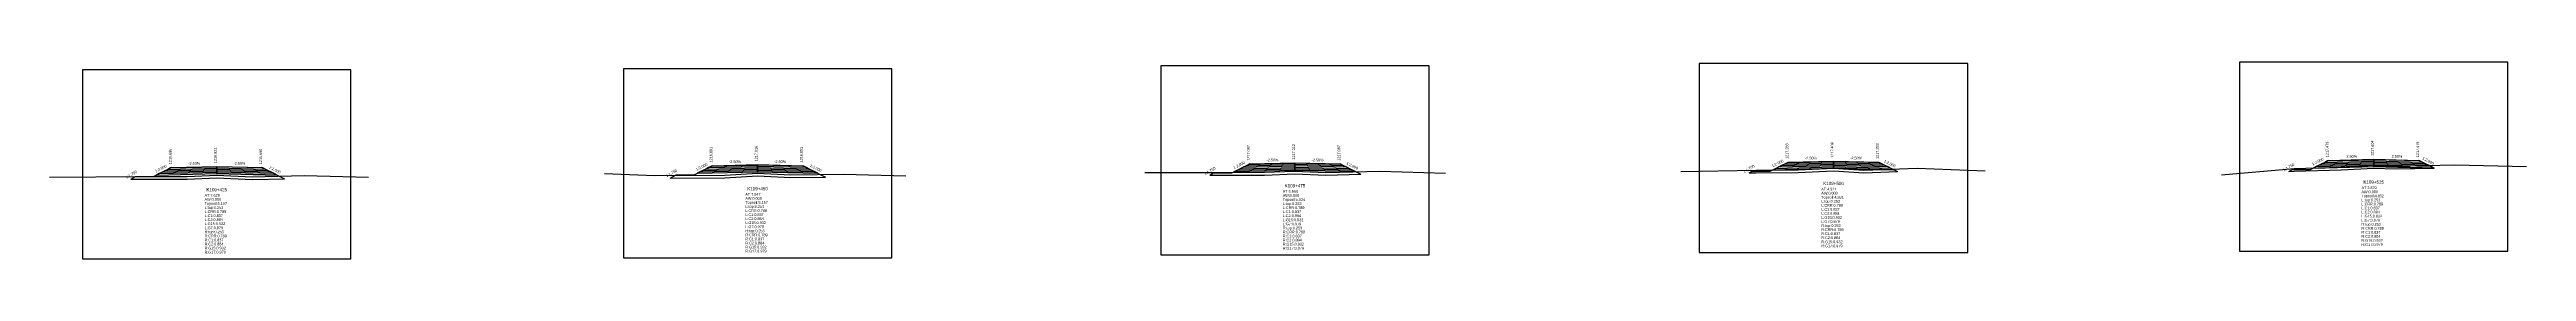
# Model space of a CAD drawing. Extents: x -7 to 78429, y 1189 to 1262.
# Drawn here: x 56371.2 to 56645.3, y 1206.5 to 1228.4 of the extents above; entities that cross this region are included whole.
import ezdxf
from ezdxf.enums import TextEntityAlignment as Align

# ---------------------------------------------------------------- set-up
doc = ezdxf.new("R2010")
doc.units = 0

msp = doc.modelspace()

# ---------------------------------------------------------------- linework, layer by layer
at = {"layer": 'A4_BORDER', "color": 7}
for points in [[(56494.213, 1206.987), (56523.913, 1206.987), (56523.913, 1227.987), (56494.213, 1227.987), (56494.213, 1206.987)], [(56553.803, 1207.246), (56583.503, 1207.246), (56583.503, 1228.246), (56553.803, 1228.246), (56553.803, 1207.246)], [(56613.584, 1207.396), (56643.284, 1207.396), (56643.284, 1228.396), (56613.584, 1228.396), (56613.584, 1207.396)], [(56374.895, 1206.549), (56404.595, 1206.549), (56404.595, 1227.549), (56374.895, 1227.549), (56374.895, 1206.549)], [(56434.739, 1206.662), (56464.439, 1206.662), (56464.439, 1227.662), (56434.739, 1227.662), (56434.739, 1206.662)]]:
    msp.add_lwpolyline(points, dxfattribs=at)
at = {"layer": 'CLEAR_GROUND', "color": 8}
for points in [[(56380.225, 1215.399), (56381.463, 1215.411), (56386.472, 1215.41), (56389.74, 1215.539), (56393.653, 1215.369), (56397.24, 1215.448)], [(56439.925, 1215.512), (56445.972, 1215.562), (56449.594, 1215.757), (56453.273, 1215.587), (56457.107, 1215.632)], [(56499.625, 1215.837), (56500.655, 1215.834), (56505.689, 1215.86), (56509.051, 1215.998), (56512.491, 1215.833), (56516.363, 1215.937)], [(56559.325, 1216.096), (56560.061, 1216.111), (56564.751, 1216.138), (56568.642, 1216.327), (56572.005, 1216.117), (56575.749, 1216.235)], [(56619.025, 1216.246), (56619.64, 1216.301), (56624.847, 1216.447), (56628.43, 1216.639), (56630.853, 1216.555), (56635.121, 1216.635)]]:
    msp.add_lwpolyline(points, dxfattribs=at)
at = {"layer": 'DESIGN_ROAD_TRIMMED', "color": 1}
for points in [[(56439.925, 1215.512), (56440.589, 1215.891), (56442.589, 1215.891), (56444.589, 1216.891), (56444.589, 1216.891), (56444.484, 1216.838), (56444.484, 1216.838), (56444.168, 1216.68), (56444.168, 1216.68), (56443.852, 1216.523), (56443.852, 1216.523), (56443.536, 1216.365), (56443.536, 1216.365), (56443.22, 1216.207), (56443.22, 1216.207), (56442.905, 1216.049), (56449.589, 1216.216), (56449.589, 1216.366), (56449.589, 1216.366), (56449.589, 1216.516), (56449.589, 1216.516), (56449.589, 1216.666), (56449.589, 1216.666), (56449.589, 1216.816), (56449.589, 1216.816), (56449.589, 1216.966), (56449.589, 1216.966), (56449.589, 1217.016), (56449.589, 1217.016), (56449.589, 1217.016), (56449.589, 1217.016), (56449.589, 1217.016), (56449.589, 1216.966), (56449.589, 1216.966), (56449.589, 1216.816), (56449.589, 1216.816), (56449.589, 1216.666), (56449.589, 1216.666), (56449.589, 1216.516), (56449.589, 1216.516), (56449.589, 1216.366), (56449.589, 1216.366), (56449.589, 1216.216), (56456.273, 1216.049), (56455.957, 1216.207), (56455.957, 1216.207), (56455.642, 1216.365), (56455.642, 1216.365), (56455.326, 1216.523), (56455.326, 1216.523), (56455.01, 1216.68), (56455.01, 1216.68), (56454.694, 1216.838), (56454.694, 1216.838), (56454.589, 1216.891), (56454.589, 1216.891), (56457.107, 1215.632)], [(56499.625, 1215.837), (56500.063, 1216.087), (56502.063, 1216.087), (56504.063, 1217.087), (56504.063, 1217.087), (56503.957, 1217.034), (56503.957, 1217.034), (56503.642, 1216.876), (56503.642, 1216.876), (56503.326, 1216.719), (56503.326, 1216.719), (56503.01, 1216.561), (56503.01, 1216.561), (56502.694, 1216.403), (56502.694, 1216.403), (56502.378, 1216.245), (56509.063, 1216.412), (56509.063, 1216.562), (56509.063, 1216.562), (56509.063, 1216.712), (56509.063, 1216.712), (56509.063, 1216.862), (56509.063, 1216.862), (56509.063, 1217.012), (56509.063, 1217.012), (56509.063, 1217.162), (56509.063, 1217.162), (56509.063, 1217.212), (56509.063, 1217.212), (56509.063, 1217.212), (56509.063, 1217.212), (56509.063, 1217.212), (56509.063, 1217.162), (56509.063, 1217.162), (56509.063, 1217.012), (56509.063, 1217.012), (56509.063, 1216.862), (56509.063, 1216.862), (56509.063, 1216.712), (56509.063, 1216.712), (56509.063, 1216.562), (56509.063, 1216.562), (56509.063, 1216.412), (56515.747, 1216.245), (56515.431, 1216.403), (56515.431, 1216.403), (56515.115, 1216.561), (56515.115, 1216.561), (56514.8, 1216.719), (56514.8, 1216.719), (56514.484, 1216.876), (56514.484, 1216.876), (56514.168, 1217.034), (56514.168, 1217.034), (56514.063, 1217.087), (56514.063, 1217.087), (56516.363, 1215.937)], [(56559.325, 1216.096), (56559.653, 1216.283), (56561.653, 1216.283), (56563.653, 1217.283), (56563.653, 1217.283), (56563.548, 1217.23), (56563.548, 1217.23), (56563.232, 1217.072), (56563.232, 1217.072), (56562.916, 1216.915), (56562.916, 1216.915), (56562.601, 1216.757), (56562.601, 1216.757), (56562.285, 1216.599), (56562.285, 1216.599), (56561.969, 1216.441), (56568.653, 1216.608), (56568.653, 1216.758), (56568.653, 1216.758), (56568.653, 1216.908), (56568.653, 1216.908), (56568.653, 1217.058), (56568.653, 1217.058), (56568.653, 1217.208), (56568.653, 1217.208), (56568.653, 1217.358), (56568.653, 1217.358), (56568.653, 1217.408), (56568.653, 1217.408), (56568.653, 1217.408), (56568.653, 1217.408), (56568.653, 1217.408), (56568.653, 1217.358), (56568.653, 1217.358), (56568.653, 1217.208), (56568.653, 1217.208), (56568.653, 1217.058), (56568.653, 1217.058), (56568.653, 1216.908), (56568.653, 1216.908), (56568.653, 1216.758), (56568.653, 1216.758), (56568.653, 1216.608), (56575.337, 1216.441), (56575.022, 1216.599), (56575.022, 1216.599), (56574.706, 1216.757), (56574.706, 1216.757), (56574.39, 1216.915), (56574.39, 1216.915), (56574.074, 1217.072), (56574.074, 1217.072), (56573.758, 1217.23), (56573.758, 1217.23), (56573.653, 1217.283), (56573.653, 1217.283), (56575.749, 1216.235)], [(56619.025, 1216.246), (56619.434, 1216.479), (56621.434, 1216.479), (56623.434, 1217.479), (56623.434, 1217.479), (56623.328, 1217.426), (56623.328, 1217.426), (56623.013, 1217.268), (56623.013, 1217.268), (56622.697, 1217.111), (56622.697, 1217.111), (56622.381, 1216.953), (56622.381, 1216.953), (56622.065, 1216.795), (56622.065, 1216.795), (56621.749, 1216.637), (56628.434, 1216.804), (56628.434, 1216.954), (56628.434, 1216.954), (56628.434, 1217.104), (56628.434, 1217.104), (56628.434, 1217.254), (56628.434, 1217.254), (56628.434, 1217.404), (56628.434, 1217.404), (56628.434, 1217.554), (56628.434, 1217.554), (56628.434, 1217.604), (56628.434, 1217.604), (56628.434, 1217.604), (56628.434, 1217.604), (56628.434, 1217.604), (56628.434, 1217.554), (56628.434, 1217.554), (56628.434, 1217.404), (56628.434, 1217.404), (56628.434, 1217.254), (56628.434, 1217.254), (56628.434, 1217.104), (56628.434, 1217.104), (56628.434, 1216.954), (56628.434, 1216.954), (56628.434, 1216.804), (56635.118, 1216.637), (56634.802, 1216.795), (56634.802, 1216.795), (56634.486, 1216.953), (56634.486, 1216.953), (56634.17, 1217.111), (56634.17, 1217.111), (56633.855, 1217.268), (56633.855, 1217.268), (56633.539, 1217.426), (56633.539, 1217.426), (56633.434, 1217.479), (56633.434, 1217.479), (56635.121, 1216.635)], [(56380.225, 1215.399), (56380.745, 1215.696), (56382.745, 1215.696), (56384.745, 1216.696), (56384.745, 1216.696), (56384.639, 1216.643), (56384.639, 1216.643), (56384.324, 1216.485), (56384.324, 1216.485), (56384.008, 1216.328), (56384.008, 1216.328), (56383.692, 1216.17), (56383.692, 1216.17), (56383.376, 1216.012), (56383.376, 1216.012), (56383.06, 1215.854), (56389.745, 1216.021), (56389.745, 1216.171), (56389.745, 1216.171), (56389.745, 1216.321), (56389.745, 1216.321), (56389.745, 1216.471), (56389.745, 1216.471), (56389.745, 1216.621), (56389.745, 1216.621), (56389.745, 1216.771), (56389.745, 1216.771), (56389.745, 1216.821), (56389.745, 1216.821), (56389.745, 1216.821), (56389.745, 1216.821), (56389.745, 1216.821), (56389.745, 1216.771), (56389.745, 1216.771), (56389.745, 1216.621), (56389.745, 1216.621), (56389.745, 1216.471), (56389.745, 1216.471), (56389.745, 1216.321), (56389.745, 1216.321), (56389.745, 1216.171), (56389.745, 1216.171), (56389.745, 1216.021), (56396.429, 1215.854), (56396.113, 1216.012), (56396.113, 1216.012), (56395.797, 1216.17), (56395.797, 1216.17), (56395.482, 1216.328), (56395.482, 1216.328), (56395.166, 1216.485), (56395.166, 1216.485), (56394.85, 1216.643), (56394.85, 1216.643), (56394.745, 1216.696), (56394.745, 1216.696), (56397.24, 1215.448)]]:
    msp.add_lwpolyline(points, dxfattribs=at)
at = {"layer": 'FINISHED_ROAD', "color": 2}
for points in [[(56440.589, 1215.891), (56442.589, 1215.891), (56444.589, 1216.891), (56444.589, 1216.891), (56449.589, 1217.016), (56454.589, 1216.891), (56454.589, 1216.891)], [(56500.063, 1216.087), (56502.063, 1216.087), (56504.063, 1217.087), (56504.063, 1217.087), (56509.063, 1217.212), (56514.063, 1217.087), (56514.063, 1217.087)], [(56559.653, 1216.283), (56561.653, 1216.283), (56563.653, 1217.283), (56563.653, 1217.283), (56568.653, 1217.408), (56573.653, 1217.283), (56573.653, 1217.283)], [(56619.434, 1216.479), (56621.434, 1216.479), (56623.434, 1217.479), (56623.434, 1217.479), (56628.434, 1217.604), (56633.434, 1217.479), (56633.434, 1217.479)], [(56380.745, 1215.696), (56382.745, 1215.696), (56384.745, 1216.696), (56384.745, 1216.696), (56389.745, 1216.821), (56394.745, 1216.696), (56394.745, 1216.696)]]:
    msp.add_lwpolyline(points, dxfattribs=at)
at = {"layer": 'LAYER_0', "color": 4}
for points in [[(56444.589, 1216.891), (56444.484, 1216.838), (56449.589, 1216.966), (56449.589, 1217.016)], [(56504.063, 1217.087), (56503.957, 1217.034), (56509.063, 1217.162), (56509.063, 1217.212)], [(56563.653, 1217.283), (56563.548, 1217.23), (56568.653, 1217.358), (56568.653, 1217.408)], [(56623.434, 1217.479), (56623.328, 1217.426), (56628.434, 1217.554), (56628.434, 1217.604)], [(56384.745, 1216.696), (56384.639, 1216.643), (56389.745, 1216.771), (56389.745, 1216.821)]]:
    msp.add_lwpolyline(points, dxfattribs=at)
at = {"layer": 'LAYER_1', "color": 4}
for points in [[(56503.957, 1217.034), (56503.642, 1216.876), (56509.063, 1217.012), (56509.063, 1217.162)], [(56563.548, 1217.23), (56563.232, 1217.072), (56568.653, 1217.208), (56568.653, 1217.358)], [(56623.328, 1217.426), (56623.013, 1217.268), (56628.434, 1217.404), (56628.434, 1217.554)], [(56384.639, 1216.643), (56384.324, 1216.485), (56389.745, 1216.621), (56389.745, 1216.771)], [(56444.484, 1216.838), (56444.168, 1216.68), (56449.589, 1216.816), (56449.589, 1216.966)]]:
    msp.add_lwpolyline(points, dxfattribs=at)
at = {"layer": 'LAYER_10', "color": 6}
for points in [[(56634.486, 1216.953), (56634.802, 1216.795), (56628.434, 1216.954), (56628.434, 1217.104)], [(56395.797, 1216.17), (56396.113, 1216.012), (56389.745, 1216.171), (56389.745, 1216.321)], [(56455.642, 1216.365), (56455.957, 1216.207), (56449.589, 1216.366), (56449.589, 1216.516)], [(56515.115, 1216.561), (56515.431, 1216.403), (56509.063, 1216.562), (56509.063, 1216.712)], [(56574.706, 1216.757), (56575.022, 1216.599), (56568.653, 1216.758), (56568.653, 1216.908)]]:
    msp.add_lwpolyline(points, dxfattribs=at)
at = {"layer": 'LAYER_11', "color": 6}
for points in [[(56396.113, 1216.012), (56396.429, 1215.854), (56389.745, 1216.021), (56389.745, 1216.171)], [(56455.957, 1216.207), (56456.273, 1216.049), (56449.589, 1216.216), (56449.589, 1216.366)], [(56515.431, 1216.403), (56515.747, 1216.245), (56509.063, 1216.412), (56509.063, 1216.562)], [(56575.022, 1216.599), (56575.337, 1216.441), (56568.653, 1216.608), (56568.653, 1216.758)], [(56634.802, 1216.795), (56635.118, 1216.637), (56628.434, 1216.804), (56628.434, 1216.954)]]:
    msp.add_lwpolyline(points, dxfattribs=at)
at = {"layer": 'LAYER_2', "color": 4}
for points in [[(56503.642, 1216.876), (56503.326, 1216.719), (56509.063, 1216.862), (56509.063, 1217.012)], [(56563.232, 1217.072), (56562.916, 1216.915), (56568.653, 1217.058), (56568.653, 1217.208)], [(56623.013, 1217.268), (56622.697, 1217.111), (56628.434, 1217.254), (56628.434, 1217.404)], [(56384.324, 1216.485), (56384.008, 1216.328), (56389.745, 1216.471), (56389.745, 1216.621)], [(56444.168, 1216.68), (56443.852, 1216.523), (56449.589, 1216.666), (56449.589, 1216.816)]]:
    msp.add_lwpolyline(points, dxfattribs=at)
at = {"layer": 'LAYER_3', "color": 4}
for points in [[(56562.916, 1216.915), (56562.601, 1216.757), (56568.653, 1216.908), (56568.653, 1217.058)], [(56622.697, 1217.111), (56622.381, 1216.953), (56628.434, 1217.104), (56628.434, 1217.254)], [(56384.008, 1216.328), (56383.692, 1216.17), (56389.745, 1216.321), (56389.745, 1216.471)], [(56443.852, 1216.523), (56443.536, 1216.365), (56449.589, 1216.516), (56449.589, 1216.666)], [(56503.326, 1216.719), (56503.01, 1216.561), (56509.063, 1216.712), (56509.063, 1216.862)]]:
    msp.add_lwpolyline(points, dxfattribs=at)
at = {"layer": 'LAYER_4', "color": 4}
for points in [[(56622.381, 1216.953), (56622.065, 1216.795), (56628.434, 1216.954), (56628.434, 1217.104)], [(56383.692, 1216.17), (56383.376, 1216.012), (56389.745, 1216.171), (56389.745, 1216.321)], [(56443.536, 1216.365), (56443.22, 1216.207), (56449.589, 1216.366), (56449.589, 1216.516)], [(56503.01, 1216.561), (56502.694, 1216.403), (56509.063, 1216.562), (56509.063, 1216.712)], [(56562.601, 1216.757), (56562.285, 1216.599), (56568.653, 1216.758), (56568.653, 1216.908)]]:
    msp.add_lwpolyline(points, dxfattribs=at)
at = {"layer": 'LAYER_5', "color": 4}
for points in [[(56383.376, 1216.012), (56383.06, 1215.854), (56389.745, 1216.021), (56389.745, 1216.171)], [(56443.22, 1216.207), (56442.905, 1216.049), (56449.589, 1216.216), (56449.589, 1216.366)], [(56502.694, 1216.403), (56502.378, 1216.245), (56509.063, 1216.412), (56509.063, 1216.562)], [(56562.285, 1216.599), (56561.969, 1216.441), (56568.653, 1216.608), (56568.653, 1216.758)], [(56622.065, 1216.795), (56621.749, 1216.637), (56628.434, 1216.804), (56628.434, 1216.954)]]:
    msp.add_lwpolyline(points, dxfattribs=at)
at = {"layer": 'LAYER_6', "color": 6}
for points in [[(56454.589, 1216.891), (56454.694, 1216.838), (56449.589, 1216.966), (56449.589, 1217.016)], [(56514.063, 1217.087), (56514.168, 1217.034), (56509.063, 1217.162), (56509.063, 1217.212)], [(56573.653, 1217.283), (56573.758, 1217.23), (56568.653, 1217.358), (56568.653, 1217.408)], [(56633.434, 1217.479), (56633.539, 1217.426), (56628.434, 1217.554), (56628.434, 1217.604)], [(56394.745, 1216.696), (56394.85, 1216.643), (56389.745, 1216.771), (56389.745, 1216.821)]]:
    msp.add_lwpolyline(points, dxfattribs=at)
at = {"layer": 'LAYER_7', "color": 6}
for points in [[(56514.168, 1217.034), (56514.484, 1216.876), (56509.063, 1217.012), (56509.063, 1217.162)], [(56573.758, 1217.23), (56574.074, 1217.072), (56568.653, 1217.208), (56568.653, 1217.358)], [(56633.539, 1217.426), (56633.855, 1217.268), (56628.434, 1217.404), (56628.434, 1217.554)], [(56394.85, 1216.643), (56395.166, 1216.485), (56389.745, 1216.621), (56389.745, 1216.771)], [(56454.694, 1216.838), (56455.01, 1216.68), (56449.589, 1216.816), (56449.589, 1216.966)]]:
    msp.add_lwpolyline(points, dxfattribs=at)
at = {"layer": 'LAYER_8', "color": 6}
for points in [[(56514.484, 1216.876), (56514.8, 1216.719), (56509.063, 1216.862), (56509.063, 1217.012)], [(56574.074, 1217.072), (56574.39, 1216.915), (56568.653, 1217.058), (56568.653, 1217.208)], [(56633.855, 1217.268), (56634.17, 1217.111), (56628.434, 1217.254), (56628.434, 1217.404)], [(56395.166, 1216.485), (56395.482, 1216.328), (56389.745, 1216.471), (56389.745, 1216.621)], [(56455.01, 1216.68), (56455.326, 1216.523), (56449.589, 1216.666), (56449.589, 1216.816)]]:
    msp.add_lwpolyline(points, dxfattribs=at)
at = {"layer": 'LAYER_9', "color": 6}
for points in [[(56574.39, 1216.915), (56574.706, 1216.757), (56568.653, 1216.908), (56568.653, 1217.058)], [(56634.17, 1217.111), (56634.486, 1216.953), (56628.434, 1217.104), (56628.434, 1217.254)], [(56395.482, 1216.328), (56395.797, 1216.17), (56389.745, 1216.321), (56389.745, 1216.471)], [(56455.326, 1216.523), (56455.642, 1216.365), (56449.589, 1216.516), (56449.589, 1216.666)], [(56514.8, 1216.719), (56515.115, 1216.561), (56509.063, 1216.712), (56509.063, 1216.862)]]:
    msp.add_lwpolyline(points, dxfattribs=at)
at = {"layer": 'NATURAL_GROUND', "color": 3}
for points in [[(56371.241, 1215.611), (56381.462, 1215.711), (56386.466, 1215.71), (56389.741, 1215.839), (56393.657, 1215.669), (56399.455, 1215.797), (56406.55, 1215.633)], [(56432.659, 1216.018), (56438.192, 1215.797), (56445.963, 1215.862), (56449.593, 1216.057), (56453.278, 1215.887), (56459.123, 1215.955), (56466.003, 1215.787)], [(56492.431, 1216.156), (56500.655, 1216.134), (56505.682, 1216.16), (56509.052, 1216.298), (56512.494, 1216.133), (56518.508, 1216.294), (56525.728, 1216.069)], [(56551.751, 1216.234), (56560.057, 1216.411), (56564.743, 1216.438), (56568.644, 1216.627), (56572.009, 1216.417), (56577.914, 1216.603), (56585.44, 1216.329)], [(56611.609, 1215.883), (56619.623, 1216.6), (56624.835, 1216.746), (56628.428, 1216.939), (56630.856, 1216.855), (56637.404, 1216.978), (56645.338, 1216.807)]]:
    msp.add_lwpolyline(points, dxfattribs=at)
at = {"layer": 'STRUCTURE_LEFT', "color": 4}
for points in [[(56444.589, 1216.891), (56444.484, 1216.838), (56444.484, 1216.838), (56444.168, 1216.68), (56444.168, 1216.68), (56443.852, 1216.523), (56443.852, 1216.523), (56443.536, 1216.365), (56443.536, 1216.365), (56443.22, 1216.207), (56443.22, 1216.207), (56442.905, 1216.049), (56449.589, 1216.216), (56449.589, 1216.366), (56449.589, 1216.366), (56449.589, 1216.516), (56449.589, 1216.516), (56449.589, 1216.666), (56449.589, 1216.666), (56449.589, 1216.816), (56449.589, 1216.816), (56449.589, 1216.966), (56449.589, 1216.966), (56449.589, 1217.016), (56449.589, 1217.016)], [(56504.063, 1217.087), (56503.957, 1217.034), (56503.957, 1217.034), (56503.642, 1216.876), (56503.642, 1216.876), (56503.326, 1216.719), (56503.326, 1216.719), (56503.01, 1216.561), (56503.01, 1216.561), (56502.694, 1216.403), (56502.694, 1216.403), (56502.378, 1216.245), (56509.063, 1216.412), (56509.063, 1216.562), (56509.063, 1216.562), (56509.063, 1216.712), (56509.063, 1216.712), (56509.063, 1216.862), (56509.063, 1216.862), (56509.063, 1217.012), (56509.063, 1217.012), (56509.063, 1217.162), (56509.063, 1217.162), (56509.063, 1217.212), (56509.063, 1217.212)], [(56563.653, 1217.283), (56563.548, 1217.23), (56563.548, 1217.23), (56563.232, 1217.072), (56563.232, 1217.072), (56562.916, 1216.915), (56562.916, 1216.915), (56562.601, 1216.757), (56562.601, 1216.757), (56562.285, 1216.599), (56562.285, 1216.599), (56561.969, 1216.441), (56568.653, 1216.608), (56568.653, 1216.758), (56568.653, 1216.758), (56568.653, 1216.908), (56568.653, 1216.908), (56568.653, 1217.058), (56568.653, 1217.058), (56568.653, 1217.208), (56568.653, 1217.208), (56568.653, 1217.358), (56568.653, 1217.358), (56568.653, 1217.408), (56568.653, 1217.408)], [(56623.434, 1217.479), (56623.328, 1217.426), (56623.328, 1217.426), (56623.013, 1217.268), (56623.013, 1217.268), (56622.697, 1217.111), (56622.697, 1217.111), (56622.381, 1216.953), (56622.381, 1216.953), (56622.065, 1216.795), (56622.065, 1216.795), (56621.749, 1216.637), (56628.434, 1216.804), (56628.434, 1216.954), (56628.434, 1216.954), (56628.434, 1217.104), (56628.434, 1217.104), (56628.434, 1217.254), (56628.434, 1217.254), (56628.434, 1217.404), (56628.434, 1217.404), (56628.434, 1217.554), (56628.434, 1217.554), (56628.434, 1217.604), (56628.434, 1217.604)], [(56384.745, 1216.696), (56384.639, 1216.643), (56384.639, 1216.643), (56384.324, 1216.485), (56384.324, 1216.485), (56384.008, 1216.328), (56384.008, 1216.328), (56383.692, 1216.17), (56383.692, 1216.17), (56383.376, 1216.012), (56383.376, 1216.012), (56383.06, 1215.854), (56389.745, 1216.021), (56389.745, 1216.171), (56389.745, 1216.171), (56389.745, 1216.321), (56389.745, 1216.321), (56389.745, 1216.471), (56389.745, 1216.471), (56389.745, 1216.621), (56389.745, 1216.621), (56389.745, 1216.771), (56389.745, 1216.771), (56389.745, 1216.821), (56389.745, 1216.821)]]:
    msp.add_lwpolyline(points, dxfattribs=at)
at = {"layer": 'STRUCTURE_RIGHT', "color": 6}
for points in [[(56449.589, 1217.016), (56449.589, 1217.016), (56449.589, 1216.966), (56449.589, 1216.966), (56449.589, 1216.816), (56449.589, 1216.816), (56449.589, 1216.666), (56449.589, 1216.666), (56449.589, 1216.516), (56449.589, 1216.516), (56449.589, 1216.366), (56449.589, 1216.366), (56449.589, 1216.216), (56456.273, 1216.049), (56455.957, 1216.207), (56455.957, 1216.207), (56455.642, 1216.365), (56455.642, 1216.365), (56455.326, 1216.523), (56455.326, 1216.523), (56455.01, 1216.68), (56455.01, 1216.68), (56454.694, 1216.838), (56454.694, 1216.838), (56454.589, 1216.891)], [(56509.063, 1217.212), (56509.063, 1217.212), (56509.063, 1217.162), (56509.063, 1217.162), (56509.063, 1217.012), (56509.063, 1217.012), (56509.063, 1216.862), (56509.063, 1216.862), (56509.063, 1216.712), (56509.063, 1216.712), (56509.063, 1216.562), (56509.063, 1216.562), (56509.063, 1216.412), (56515.747, 1216.245), (56515.431, 1216.403), (56515.431, 1216.403), (56515.115, 1216.561), (56515.115, 1216.561), (56514.8, 1216.719), (56514.8, 1216.719), (56514.484, 1216.876), (56514.484, 1216.876), (56514.168, 1217.034), (56514.168, 1217.034), (56514.063, 1217.087)], [(56568.653, 1217.408), (56568.653, 1217.408), (56568.653, 1217.358), (56568.653, 1217.358), (56568.653, 1217.208), (56568.653, 1217.208), (56568.653, 1217.058), (56568.653, 1217.058), (56568.653, 1216.908), (56568.653, 1216.908), (56568.653, 1216.758), (56568.653, 1216.758), (56568.653, 1216.608), (56575.337, 1216.441), (56575.022, 1216.599), (56575.022, 1216.599), (56574.706, 1216.757), (56574.706, 1216.757), (56574.39, 1216.915), (56574.39, 1216.915), (56574.074, 1217.072), (56574.074, 1217.072), (56573.758, 1217.23), (56573.758, 1217.23), (56573.653, 1217.283)], [(56628.434, 1217.604), (56628.434, 1217.604), (56628.434, 1217.554), (56628.434, 1217.554), (56628.434, 1217.404), (56628.434, 1217.404), (56628.434, 1217.254), (56628.434, 1217.254), (56628.434, 1217.104), (56628.434, 1217.104), (56628.434, 1216.954), (56628.434, 1216.954), (56628.434, 1216.804), (56635.118, 1216.637), (56634.802, 1216.795), (56634.802, 1216.795), (56634.486, 1216.953), (56634.486, 1216.953), (56634.17, 1217.111), (56634.17, 1217.111), (56633.855, 1217.268), (56633.855, 1217.268), (56633.539, 1217.426), (56633.539, 1217.426), (56633.434, 1217.479)], [(56389.745, 1216.821), (56389.745, 1216.821), (56389.745, 1216.771), (56389.745, 1216.771), (56389.745, 1216.621), (56389.745, 1216.621), (56389.745, 1216.471), (56389.745, 1216.471), (56389.745, 1216.321), (56389.745, 1216.321), (56389.745, 1216.171), (56389.745, 1216.171), (56389.745, 1216.021), (56396.429, 1215.854), (56396.113, 1216.012), (56396.113, 1216.012), (56395.797, 1216.17), (56395.797, 1216.17), (56395.482, 1216.328), (56395.482, 1216.328), (56395.166, 1216.485), (56395.166, 1216.485), (56394.85, 1216.643), (56394.85, 1216.643), (56394.745, 1216.696)]]:
    msp.add_lwpolyline(points, dxfattribs=at)

# ---------------------------------------------------------------- texts
at = {"layer": 'INFO_TEXT'}
for s, p in [('AT:4.921', (56567.303, 1214.146)), ('AT:2.870', (56627.084, 1214.296)), ('AT:7.628', (56388.395, 1213.449)), ('AW:0.000', (56388.395, 1212.999)), ('Topsoil:5.107', (56388.395, 1212.549)), ('L:top:0.253', (56388.395, 1212.099)), ('L:CRR:0.789', (56388.395, 1211.649)), ('AT:7.947', (56448.239, 1213.562)), ('AW:0.000', (56448.239, 1213.112)), ('Topsoil:5.157', (56448.239, 1212.662)), ('L:top:0.253', (56448.239, 1212.212)), ('L:CRR:0.789', (56448.239, 1211.762)), ('L:C1:0.837', (56448.239, 1211.312)), ('AT:6.569', (56507.713, 1213.887)), ('AW:0.000', (56507.713, 1213.437)), ('Topsoil:5.024', (56507.713, 1212.987)), ('L:top:0.253', (56507.713, 1212.537)), ('L:CRR:0.789', (56507.713, 1212.087)), ('L:C1:0.837', (56507.713, 1211.637)), ('AW:0.000', (56567.303, 1213.696)), ('Topsoil:4.931', (56567.303, 1213.246)), ('L:top:0.253', (56567.303, 1212.796)), ('L:CRR:0.789', (56567.303, 1212.346)), ('L:C1:0.837', (56567.303, 1211.896)), ('L:C2:0.884', (56567.303, 1211.446)), ('AW:0.000', (56627.084, 1213.846)), ('Topsoil:4.832', (56627.084, 1213.396)), ('L:top:0.253', (56627.084, 1212.946)), ('L:CRR:0.789', (56627.084, 1212.496)), ('L:C1:0.837', (56627.084, 1212.046)), ('L:C2:0.884', (56627.084, 1211.596)), ('L:C1:0.837', (56388.395, 1211.199)), ('L:C2:0.884', (56388.395, 1210.749)), ('L:G15:0.932', (56388.395, 1210.299)), ('L:G7:0.979', (56388.395, 1209.849)), ('R:top:0.253', (56388.395, 1209.399)), ('R:CRR:0.789', (56388.395, 1208.949)), ('R:C1:0.837', (56388.395, 1208.499)), ('L:C2:0.884', (56448.239, 1210.862)), ('L:G15:0.932', (56448.239, 1210.412)), ('L:G7:0.979', (56448.239, 1209.962)), ('R:top:0.253', (56448.239, 1209.512)), ('R:CRR:0.789', (56448.239, 1209.062)), ('R:C1:0.837', (56448.239, 1208.612)), ('L:C2:0.884', (56507.713, 1211.187)), ('L:G15:0.932', (56507.713, 1210.737)), ('L:G7:0.979', (56507.713, 1210.287)), ('R:top:0.253', (56507.713, 1209.837)), ('R:CRR:0.789', (56507.713, 1209.387)), ('R:C1:0.837', (56507.713, 1208.937)), ('R:C2:0.884', (56507.713, 1208.487)), ('L:G15:0.932', (56567.303, 1210.996)), ('L:G7:0.979', (56567.303, 1210.546)), ('R:top:0.253', (56567.303, 1210.096)), ('R:CRR:0.789', (56567.303, 1209.646)), ('R:C1:0.837', (56567.303, 1209.196)), ('R:C2:0.884', (56567.303, 1208.746)), ('L:G15:0.932', (56627.084, 1211.146)), ('L:G7:0.979', (56627.084, 1210.696)), ('R:top:0.253', (56627.084, 1210.246)), ('R:CRR:0.789', (56627.084, 1209.796)), ('R:C1:0.837', (56627.084, 1209.346)), ('R:C2:0.884', (56627.084, 1208.896)), ('R:C2:0.884', (56388.395, 1208.049)), ('R:G15:0.932', (56388.395, 1207.599)), ('R:G17:0.979', (56388.395, 1207.149)), ('R:C2:0.884', (56448.239, 1208.162)), ('R:G15:0.932', (56448.239, 1207.712)), ('R:G17:0.979', (56448.239, 1207.262)), ('R:G15:0.932', (56507.713, 1208.037)), ('R:G17:0.979', (56507.713, 1207.587)), ('R:G15:0.932', (56567.303, 1208.296)), ('R:G17:0.979', (56567.303, 1207.846)), ('R:G15:0.932', (56627.084, 1208.446)), ('R:G17:0.979', (56627.084, 1207.996))]:
    msp.add_text(s, height=0.3, dxfattribs=at).set_placement(p)
at = {"layer": 'LEFT_TEXT_H'}
for s, p in [('1216.696', (56384.745, 1217.056)), ('1216.891', (56444.589, 1217.251)), ('1217.087', (56504.063, 1217.447)), ('1217.283', (56563.653, 1217.643)), ('1217.479', (56623.434, 1217.839))]:
    msp.add_text(s, height=0.3, rotation=90, dxfattribs=at).set_placement(p)
at = {"layer": 'POINT_TEXT_H'}
for s, p in [('1216.821', (56389.745, 1217.181)), ('1217.016', (56449.589, 1217.376)), ('1217.212', (56509.063, 1217.572)), ('1217.408', (56568.653, 1217.768)), ('1217.604', (56628.434, 1217.964))]:
    msp.add_text(s, height=0.3, rotation=90, dxfattribs=at).set_placement(p)
at = {"layer": 'RIGHT_TEXT_H'}
for s, p in [('1216.696', (56394.745, 1217.056)), ('1216.891', (56454.589, 1217.251)), ('1217.087', (56514.063, 1217.447)), ('1217.283', (56573.653, 1217.643)), ('1217.479', (56633.434, 1217.839))]:
    msp.add_text(s, height=0.3, rotation=90, dxfattribs=at).set_placement(p)
at = {"layer": 'SLOPE_left'}
for s, rotation, p in [('1:2.000', 26.565, (56443.508, 1216.552)), ('1:2.000', 26.565, (56502.982, 1216.748)), ('1:2.000', 26.565, (56562.573, 1216.944)), ('1:1.750', 29.745, (56619.14, 1216.519)), ('1:2.000', 26.565, (56622.353, 1217.14)), ('1:1.750', 29.745, (56380.396, 1215.704)), ('1:2.000', 26.565, (56383.664, 1216.357)), ('1:1.750', 29.745, (56440.168, 1215.858)), ('1:1.750', 29.745, (56499.755, 1216.118)), ('1:1.750', 29.745, (56559.4, 1216.346))]:
    msp.add_text(s, height=0.3, rotation=rotation, dxfattribs=at).set_placement(p, align=Align.BOTTOM_CENTER)
at = {"layer": 'SLOPE_right'}
for p in [(56455.929, 1216.422), (56515.293, 1216.673), (56574.782, 1216.92), (56634.358, 1217.218), (56396.073, 1216.233)]:
    msp.add_text('1:2.000', height=0.3, rotation=-26.565, dxfattribs=at).set_placement(p, align=Align.BOTTOM_CENTER)
at = {"layer": 'SLOPE_TEXT'}
for p in [(56387.245, 1216.998), (56392.245, 1216.998), (56447.089, 1217.194), (56452.089, 1217.194), (56506.563, 1217.389), (56511.563, 1217.389), (56566.153, 1217.585), (56571.153, 1217.585), (56625.934, 1217.782), (56630.934, 1217.782)]:
    msp.add_text('-2.50%', height=0.3, dxfattribs=at).set_placement(p, align=Align.CENTER)
at = {"layer": 'STATION_TITLE'}
for s, p in [('K109+425', (56389.745, 1214.049)), ('K109+450', (56449.589, 1214.162)), ('K109+475', (56509.063, 1214.487)), ('K109+500', (56568.653, 1214.746)), ('K109+525', (56628.434, 1214.896))]:
    msp.add_text(s, height=0.36, dxfattribs=at).set_placement(p, align=Align.CENTER)

doc.saveas('drawing.dxf')
